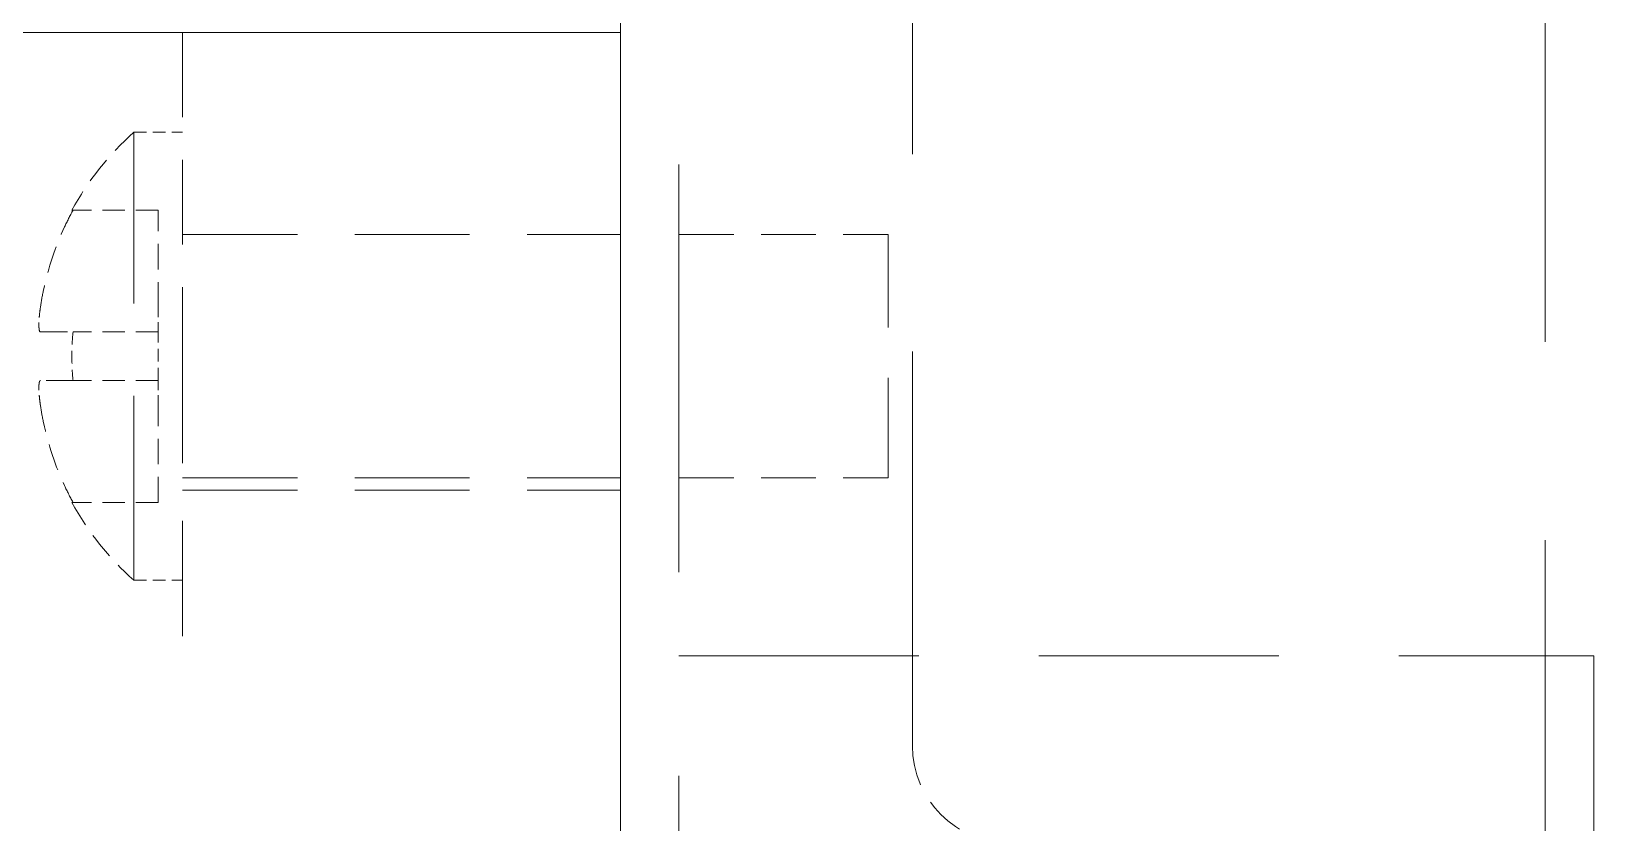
# Model space of a CAD drawing. Header units: millimetres. Extents: x 24 to 1656, y 24 to 1164.
# Drawn here: x 696.53 to 728.64, y 835.87 to 852.13 of the extents above; entities that cross this region are included whole.
import ezdxf

# ---------------------------------------------------------------- set-up
doc = ezdxf.new("R2010")
doc.units = ezdxf.units.MM
doc.header["$LTSCALE"] = 4
doc.linetypes.add('HIDDEN', pattern=[9.525, 6.35, -3.175])
doc.layers.add('가는파선_A3', color=7, linetype='HIDDEN', lineweight=13, true_color=0x008000)
doc.layers.add('굵은실선_A3', color=7, linetype='Continuous', lineweight=18)

msp = doc.modelspace()

# ---------------------------------------------------------------- linework, layer by layer
at = {"layer": '가는파선_A3', "ltscale": 0.329497}
msp.add_line((709.843, 887.053), (709.843, 723.853), dxfattribs=at)
at = {"layer": '가는파선_A3', "ltscale": 0.318898}
msp.add_line((714.643, 837.453), (714.643, 886.053), dxfattribs=at)
at = {"layer": '가는파선_A3', "ltscale": 0.321094}
msp.add_line((727.643, 809.051), (727.643, 882.453), dxfattribs=at)
at = {"layer": '가는파선_A3', "ltscale": 0.068617}
msp.add_line((699.643, 852.103), (699.643, 845.453), dxfattribs=at)
at = {"layer": '가는파선_A3', "ltscale": 0.149231}
msp.add_line((698.643, 840.853), (698.643, 850.053), dxfattribs=at)
at = {"layer": '가는파선_A3', "ltscale": 0.010233}
for p, q in [((698.643, 850.053), (699.643, 850.053)), ((699.143, 844.953), (699.143, 845.953)), ((698.643, 840.853), (699.643, 840.853))]:
    msp.add_line(p, q, dxfattribs=at)
at = {"layer": '가는파선_A3', "ltscale": 0.005074}
for p, q in [((697.369, 848.453), (697.392, 848.453)), ((697.392, 842.453), (697.369, 842.453))]:
    msp.add_line(p, q, dxfattribs=at)
at = {"layer": '가는파선_A3', "ltscale": 0.017996}
for p, q in [((699.143, 848.453), (697.392, 848.453)), ((699.143, 845.953), (697.392, 845.953)), ((699.143, 844.953), (697.392, 844.953)), ((699.143, 842.453), (697.392, 842.453))]:
    msp.add_line(p, q, dxfattribs=at)
at = {"layer": '가는파선_A3', "ltscale": 0.020567}
for p, q in [((699.143, 846.453), (699.143, 848.453)), ((699.143, 842.453), (699.143, 844.453))]:
    msp.add_line(p, q, dxfattribs=at)
at = {"layer": '가는파선_A3', "ltscale": 0.0929}
for p, q in [((699.643, 847.953), (708.643, 847.953)), ((699.643, 842.953), (708.643, 842.953)), ((699.643, 842.703), (708.643, 842.703))]:
    msp.add_line(p, q, dxfattribs=at)
at = {"layer": '가는파선_A3', "ltscale": 0.044333}
for p, q in [((709.843, 847.953), (714.143, 847.953)), ((709.843, 842.953), (714.143, 842.953))]:
    msp.add_line(p, q, dxfattribs=at)
at = {"layer": '가는파선_A3', "ltscale": 0.081058}
msp.add_line((714.143, 842.953), (714.143, 847.953), dxfattribs=at)
at = {"layer": '가는파선_A3', "ltscale": 0.008016}
for p, q in [((699.143, 845.953), (699.143, 846.453)), ((699.143, 844.453), (699.143, 844.953))]:
    msp.add_line(p, q, dxfattribs=at)
at = {"layer": '가는파선_A3', "ltscale": 0.021814}
for p, q in [((696.721, 845.953), (697.392, 845.953)), ((697.392, 844.953), (696.721, 844.953))]:
    msp.add_line(p, q, dxfattribs=at)
at = {"layer": '가는파선_A3', "ltscale": 0.093232}
msp.add_line((699.643, 839.703), (699.643, 845.453), dxfattribs=at)
at = {"layer": '가는파선_A3', "ltscale": 0.262467}
msp.add_line((679.643, 839.703), (699.643, 839.703), dxfattribs=at)
at = {"layer": '가는파선_A3', "ltscale": 0.194167}
msp.add_line((709.843, 839.303), (728.643, 839.303), dxfattribs=at)
at = {"layer": '가는파선_A3', "ltscale": 0.348556}
msp.add_line((728.643, 839.303), (728.643, 772.903), dxfattribs=at)
at = {"layer": '가는파선_A3', "ltscale": 0.02114}
for centre, start, end in [((702.592, 845.601), 131.5754, 151.3658), ((702.592, 845.304), 208.6342, 228.4246)]:
    msp.add_arc(centre, 5.951, start, end, dxfattribs=at)
at = {"layer": '가는파선_A3', "ltscale": 0.032363}
msp.add_arc((716.643, 837.453), 2, 180, 270, dxfattribs=at)
at = {"layer": '가는파선_A3', "ltscale": 0.021814}
for points, knots in [([(697.392, 848.453), (697.328, 848.337), (697.27, 848.222), (697.035, 847.719), (696.882, 847.273), (696.76, 846.694), (696.738, 846.573), (696.721, 846.453)], [3.2735338, 3.2735338, 3.2735338, 3.2735338, 3.3109762, 3.3109762, 3.4402249, 3.4402249, 3.4740046, 3.4740046, 3.4740046, 3.4740046]), ([(696.721, 844.453), (696.738, 844.332), (696.76, 844.211), (696.882, 843.633), (697.035, 843.186), (697.27, 842.683), (697.328, 842.568), (697.392, 842.453)], [0.095469, 0.095469, 0.095469, 0.095469, 0.1292487, 0.1292487, 0.2584975, 0.2584975, 0.2959398, 0.2959398, 0.2959398, 0.2959398])]:
    msp.add_open_spline(points, degree=3, knots=knots, dxfattribs=at)
at = {"layer": '가는파선_A3', "ltscale": 0.008047}
for points in [[(696.721, 845.953), (696.719, 845.953), (696.718, 845.953), (696.716, 845.954), (696.709, 845.957), (696.704, 845.967), (696.7, 845.984), (696.697, 845.998), (696.694, 846.014), (696.693, 846.035), (696.691, 846.054), (696.691, 846.075), (696.691, 846.099), (696.691, 846.102), (696.691, 846.105), (696.691, 846.109), (696.691, 846.133), (696.692, 846.161), (696.693, 846.19), (696.695, 846.222), (696.698, 846.256), (696.701, 846.292), (696.706, 846.344), (696.713, 846.398), (696.721, 846.453)], [(696.721, 844.453), (696.719, 844.463), (696.718, 844.474), (696.716, 844.484), (696.709, 844.533), (696.704, 844.582), (696.7, 844.628), (696.697, 844.663), (696.694, 844.696), (696.693, 844.728), (696.691, 844.756), (696.691, 844.782), (696.691, 844.806), (696.691, 844.809), (696.691, 844.812), (696.691, 844.816), (696.691, 844.839), (696.692, 844.86), (696.693, 844.878), (696.695, 844.898), (696.698, 844.914), (696.701, 844.926), (696.706, 844.944), (696.713, 844.953), (696.721, 844.953)]]:
    msp.add_open_spline(points, degree=3, knots=[-0.03947466, -0.03947466, -0.03947466, -0.03947466, -0.03627872, -0.03627872, -0.03627872, -0.02138022, -0.02138022, -0.02138022, -0.01016942, -0.01016942, -0.01016942, 0, 0, 0, 0.00134343, 0.00134343, 0.00134343, 0.01157648, 0.01157648, 0.01157648, 0.02292621, 0.02292621, 0.02292621, 0.03947704, 0.03947704, 0.03947704, 0.03947704], dxfattribs=at)
at = {"layer": '가는파선_A3', "ltscale": 0.010248}
msp.add_open_spline([(697.392, 845.953), (697.376, 845.782), (697.369, 845.614), (697.369, 845.453), (697.369, 845.292), (697.376, 845.123), (697.392, 844.953)], degree=3, knots=[3.06900215, 3.06900215, 3.06900215, 3.06900215, 3.11732777, 3.11732777, 3.11732777, 3.16565339, 3.16565339, 3.16565339, 3.16565339], dxfattribs=at)
at = {"layer": '굵은실선_A3'}
for p, q in [((708.643, 721.953), (708.643, 888.953)), ((708.643, 852.103), (679.643, 852.103))]:
    msp.add_line(p, q, dxfattribs=at)

doc.saveas('drawing.dxf')
